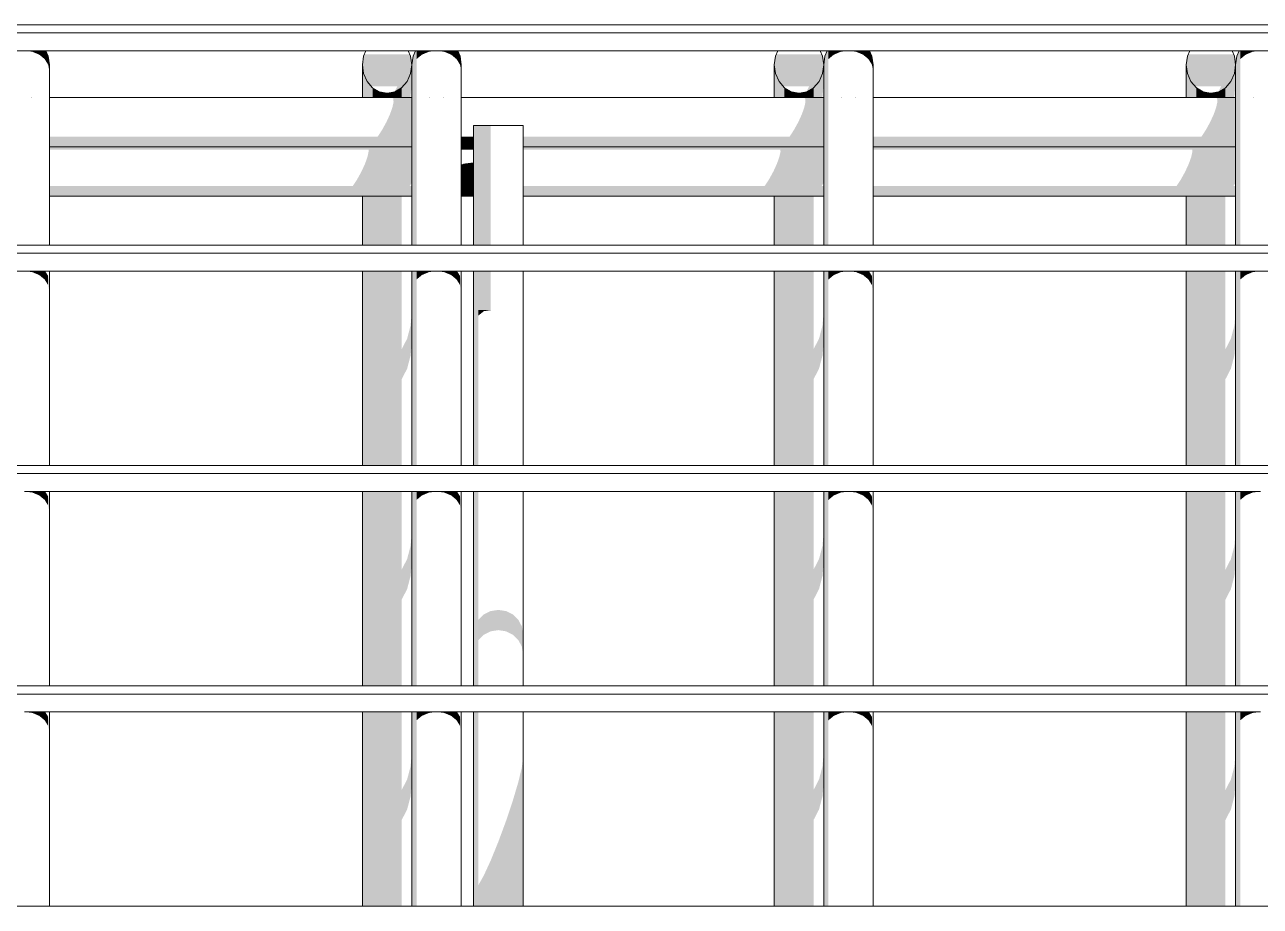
# Model space of a CAD drawing. Header units: millimetres. Extents: x -71878 to 121433, y -67383 to 83273.
# Drawn here: x 73840 to 76839, y -43804 to -41662 of the extents above; entities that cross this region are included whole.
import ezdxf

# ---------------------------------------------------------------- set-up
doc = ezdxf.new("R2010")
doc.units = ezdxf.units.MM
doc.header["$MEASUREMENT"] = 0
for name, color, linetype, lineweight in [('COLUMNAS_Pluma_Nº__1', 7, 'Continuous', 0), ('ENTIRADO_Pluma_Nº__21', 7, 'Continuous', 5), ('Vigas_Pluma_Nº__21', 7, 'Continuous', 5)]:
    doc.layers.add(name, color=color, linetype=linetype, lineweight=lineweight)
doc.layers.add('COLUMNAS_Pluma_Nº__3', color=7, linetype='Continuous', lineweight=0, true_color=0x646464)
doc.layers.add('Vigas_Pluma_Nº__3', color=7, linetype='Continuous', lineweight=0, true_color=0x646464)

msp = doc.modelspace()

# ---------------------------------------------------------------- hatches: boundary and pattern name
at = {"layer": 'COLUMNAS_Pluma_Nº__3', "linetype": 'Continuous', "lineweight": 0, "true_color": 0x191919}
for points in [[(74932.417, -41907.147), (74929.48, -41907.147), (74929.48, -42197.918), (74932.417, -42197.918)], [(74940.939, -41907.147), (74932.417, -41907.147), (74932.417, -42197.918), (74940.939, -42197.918)], [(74954.213, -41907.147), (74940.939, -41907.147), (74940.939, -42197.918), (74954.213, -42197.918)], [(74970.939, -41907.147), (74954.213, -41907.147), (74954.213, -42197.918), (74970.939, -42197.918)], [(74929.48, -42355.969), (74932.416, -42355.969), (74932.416, -42261.171), (74929.48, -42261.171)], [(74932.416, -42355.969), (74940.939, -42355.969), (74940.939, -42261.171), (74932.416, -42261.171)], [(74940.939, -42355.969), (74954.213, -42355.969), (74954.213, -42261.171), (74940.939, -42261.171)], [(74954.213, -42355.969), (74970.939, -42355.969), (74970.939, -42261.171), (74954.213, -42261.171)], [(74929.48, -42733.341), (74932.416, -42733.341), (74932.416, -42355.969), (74929.48, -42355.969)], [(74932.416, -42355.969), (74932.416, -42733.341), (74940.939, -42733.341), (74940.939, -42355.969)], [(74940.939, -42369.179), (74954.213, -42358.499), (74954.213, -42355.969), (74940.939, -42355.969)], [(74954.213, -42358.5), (74970.939, -42355.969), (74954.213, -42355.969)], [(74929.48, -43268.764), (74932.417, -43268.764), (74932.417, -42796.594), (74929.48, -42796.594)], [(74940.939, -42796.594), (74932.416, -42796.594), (74932.416, -43268.764), (74940.939, -43268.764)], [(74940.939, -43157.263), (74954.213, -43144.385), (74954.213, -43095.221), (74940.939, -43108.099)], [(74954.213, -43144.385), (74970.939, -43136.118), (74970.939, -43086.954), (74954.213, -43095.221)], [(74970.939, -43136.118), (74989.48, -43133.269), (74989.48, -43084.105), (74970.939, -43086.954)], [(74989.48, -43133.269), (75008.021, -43136.118), (75008.021, -43086.954), (74989.48, -43084.105)], [(75008.021, -43136.118), (75024.747, -43144.385), (75024.747, -43095.221), (75008.021, -43086.954)], [(75024.747, -43144.385), (75038.021, -43157.263), (75038.021, -43108.099), (75024.747, -43095.221)], [(75038.021, -43157.263), (75046.543, -43173.489), (75046.543, -43124.325), (75038.021, -43108.099)], [(75046.543, -43173.489), (75049.48, -43191.476), (75049.48, -43142.312), (75046.543, -43124.325)], [(74929.48, -43332.017), (74929.48, -43804.187), (74932.417, -43804.187), (74932.416, -43332.017)], [(74932.416, -43332.017), (74932.416, -43804.187), (74940.939, -43804.187), (74940.939, -43332.017)], [(75046.543, -43466.826), (75046.543, -43804.187), (75049.024, -43804.187), (75049.48, -43800.7), (75049.48, -43444.391)], [(75038.021, -43502.23), (75038.021, -43804.187), (75046.543, -43804.187), (75046.543, -43466.826)], [(75024.747, -43547.137), (75024.747, -43804.187), (75038.021, -43804.187), (75038.021, -43502.231)], [(75008.021, -43804.187), (75024.747, -43804.187), (75024.747, -43547.137), (75008.021, -43597.152)], [(74989.48, -43647.377), (74989.48, -43804.187), (75008.021, -43804.187), (75008.021, -43597.152)], [(74970.939, -43804.187), (74989.48, -43804.187), (74989.48, -43647.377), (74970.939, -43692.898)], [(74954.213, -43729.258), (74954.213, -43804.187), (74970.939, -43804.187), (74970.939, -43692.898)], [(74940.939, -43804.187), (74954.213, -43804.187), (74954.213, -43729.258), (74940.939, -43752.897)]]:
    msp.add_hatch(color=250, dxfattribs=at).paths.add_polyline_path(points)
at = {"layer": 'Vigas_Pluma_Nº__3', "linetype": 'Continuous', "lineweight": 0, "true_color": 0x191919}
for points in [[(73858.004, -41725.749), (73839.463, -41725.749), (73858.004, -41728.158)], [(73858.004, -41728.158), (73874.73, -41735.149), (73874.73, -41725.749), (73858.004, -41725.749)], [(73874.73, -41735.149), (73888.004, -41746.038), (73888.004, -41725.749), (73874.73, -41725.749)], [(73888.004, -41725.749), (73888.004, -41746.038), (73896.526, -41759.759), (73896.526, -41738.743), (73894.649, -41734.5), (73889.213, -41725.749)], [(74782.399, -41738.743), (74782.399, -42197.918), (74790.922, -42197.918), (74790.922, -41725.749), (74788.149, -41725.749)], [(74790.922, -41725.749), (74790.921, -41746.038), (74804.195, -41735.149), (74804.195, -41725.749)], [(74804.195, -41735.149), (74820.921, -41728.158), (74820.922, -41725.749), (74804.195, -41725.749)], [(74820.922, -41725.749), (74820.922, -41728.158), (74839.463, -41725.749)], [(74839.463, -41725.749), (74858.004, -41728.158), (74858.004, -41725.749)], [(74858.004, -41728.158), (74874.73, -41735.149), (74874.73, -41725.749), (74858.004, -41725.749)], [(74874.73, -41735.149), (74888.004, -41746.038), (74888.004, -41725.749), (74874.73, -41725.749)], [(74888.004, -41725.749), (74888.004, -41746.038), (74896.526, -41759.759), (74896.526, -41738.743), (74894.649, -41734.5), (74889.213, -41725.749)], [(75782.399, -41738.743), (75782.399, -42197.918), (75790.922, -42197.918), (75790.922, -41725.749), (75788.149, -41725.749)], [(75790.922, -41746.038), (75804.195, -41735.149), (75804.195, -41725.749), (75790.922, -41725.749)], [(75804.195, -41735.149), (75820.921, -41728.158), (75820.922, -41725.749), (75804.195, -41725.749)], [(75820.921, -41728.158), (75839.463, -41725.749), (75820.922, -41725.749)], [(75839.463, -41725.749), (75858.004, -41728.158), (75858.004, -41725.749)], [(75858.004, -41728.158), (75874.73, -41735.149), (75874.73, -41725.749), (75858.004, -41725.749)], [(75874.73, -41735.149), (75888.004, -41746.038), (75888.004, -41725.749), (75874.73, -41725.749)], [(75888.004, -41725.749), (75888.004, -41746.038), (75896.526, -41759.759), (75896.526, -41738.743), (75894.649, -41734.5), (75889.213, -41725.749)], [(76782.399, -41738.743), (76782.399, -42197.918), (76790.922, -42197.918), (76790.922, -41725.749), (76788.149, -41725.749)], [(76790.921, -41746.038), (76804.195, -41735.149), (76804.195, -41725.749), (76790.922, -41725.749)], [(76804.195, -41735.149), (76820.921, -41728.158), (76820.922, -41725.749), (76804.195, -41725.749)], [(76820.922, -41728.158), (76839.463, -41725.749), (76820.922, -41725.749)], [(73896.526, -41759.759), (73899.463, -41774.969), (73899.463, -41760.092), (73896.526, -41738.743)], [(74659.463, -41760.092), (74662.399, -41781.441), (74670.922, -41800.701), (74680.583, -41811.826), (74744.403, -41811.826), (74737.299, -41825.926), (74738.004, -41825.798), (74754.73, -41815.985), (74768.004, -41800.701), (74776.526, -41781.441), (74779.463, -41760.092), (74776.526, -41738.743), (74774.649, -41734.5), (74664.277, -41734.5), (74662.399, -41738.743)], [(74782.399, -41738.743), (74779.463, -41760.092), (74779.463, -42197.918), (74782.399, -42197.918)], [(74896.526, -41759.759), (74899.463, -41774.969), (74899.463, -41760.092), (74896.526, -41738.743)], [(75659.463, -41760.092), (75662.399, -41781.441), (75670.922, -41800.701), (75680.583, -41811.826), (75744.403, -41811.826), (75737.299, -41825.926), (75738.004, -41825.798), (75754.73, -41815.985), (75768.004, -41800.701), (75776.526, -41781.441), (75779.463, -41760.092), (75776.526, -41738.743), (75774.649, -41734.5), (75664.277, -41734.5), (75662.399, -41738.743)], [(75782.399, -41738.743), (75779.463, -41760.092), (75779.463, -42197.918), (75782.399, -42197.918)], [(75896.526, -41759.759), (75899.463, -41774.969), (75899.463, -41760.092), (75896.526, -41738.743)], [(76659.463, -41760.092), (76662.399, -41781.441), (76670.922, -41800.701), (76680.583, -41811.826), (76744.403, -41811.826), (76737.299, -41825.926), (76738.004, -41825.798), (76754.73, -41815.985), (76768.004, -41800.701), (76776.526, -41781.441), (76779.463, -41760.092), (76776.526, -41738.743), (76774.649, -41734.5), (76664.277, -41734.5), (76662.399, -41738.743)], [(76779.463, -41760.092), (76779.463, -42197.918), (76782.399, -42197.918), (76782.399, -41738.743)], [(74659.463, -41760.092), (74659.463, -41839.078), (74662.399, -41839.078), (74662.399, -41781.441)], [(74662.399, -41781.441), (74662.399, -41839.078), (74670.922, -41839.078), (74670.922, -41800.701)], [(74776.526, -41781.441), (74768.004, -41800.701), (74768.004, -41839.078), (74775.405, -41839.078), (74776.526, -41835.271)], [(74779.463, -41760.092), (74776.526, -41781.441), (74776.526, -41835.271), (74779.379, -41805.578), (74779.463, -41804.628)], [(75662.399, -41781.441), (75659.463, -41760.092), (75659.463, -41839.078), (75662.399, -41839.078)], [(75670.922, -41800.7), (75662.399, -41781.441), (75662.399, -41839.078), (75670.922, -41839.078)], [(75776.526, -41781.441), (75768.004, -41800.7), (75768.004, -41839.078), (75775.405, -41839.078), (75776.526, -41835.271)], [(75779.463, -41760.092), (75776.526, -41781.441), (75776.526, -41835.271), (75779.379, -41805.578), (75779.463, -41804.628)], [(76662.399, -41781.441), (76659.463, -41760.092), (76659.463, -41839.078), (76662.399, -41839.078)], [(76670.922, -41800.701), (76662.399, -41781.441), (76662.399, -41839.078), (76670.922, -41839.078)], [(76776.526, -41781.441), (76768.004, -41800.701), (76768.004, -41839.078), (76775.405, -41839.078), (76776.526, -41835.271)], [(76779.463, -41760.092), (76776.526, -41781.441), (76776.526, -41835.271), (76779.379, -41805.578), (76779.463, -41804.628)], [(74684.195, -41815.985), (74670.922, -41800.701), (74670.922, -41839.078), (74684.195, -41839.078)], [(74700.922, -41825.798), (74684.195, -41815.985), (74684.195, -41839.078), (74700.922, -41839.078)], [(74754.73, -41815.985), (74738.004, -41825.798), (74738.004, -41839.078), (74754.73, -41839.078)], [(74754.73, -41815.985), (74754.73, -41839.078), (74768.004, -41839.078), (74768.004, -41800.701)], [(75684.195, -41815.985), (75670.922, -41800.701), (75670.922, -41839.078), (75684.195, -41839.078)], [(75684.195, -41815.985), (75684.195, -41839.078), (75700.922, -41839.078), (75700.922, -41825.798)], [(75754.73, -41815.985), (75738.004, -41825.798), (75738.004, -41839.078), (75754.73, -41839.078)], [(75754.73, -41839.078), (75768.004, -41839.078), (75768.004, -41800.701), (75754.73, -41815.985)], [(76684.195, -41815.985), (76670.922, -41800.701), (76670.922, -41839.078), (76684.195, -41839.078)], [(76700.922, -41825.798), (76684.195, -41815.985), (76684.195, -41839.078), (76700.922, -41839.078)], [(76738.004, -41825.798), (76738.004, -41839.078), (76754.73, -41839.078), (76754.73, -41815.985)], [(76768.004, -41800.701), (76754.73, -41815.985), (76754.73, -41839.078), (76768.004, -41839.078)], [(74719.463, -41829.179), (74700.922, -41825.798), (74700.922, -41839.078), (74719.463, -41839.078)], [(74719.463, -41839.078), (74738.004, -41839.078), (74738.004, -41825.798), (74719.463, -41829.179)], [(74779.463, -41839.078), (74730.674, -41839.078), (74734.526, -41842.015), (74779.463, -41842.015)], [(74735.043, -41850.537), (74779.463, -41850.537), (74779.463, -41842.015), (74734.526, -41842.015)], [(74779.463, -41839.078), (74779.463, -41821.767), (74778.043, -41839.078)], [(75719.463, -41829.179), (75700.922, -41825.798), (75700.922, -41839.078), (75719.463, -41839.078)], [(75738.004, -41825.798), (75719.463, -41829.179), (75719.463, -41839.078), (75738.004, -41839.078)], [(75779.463, -41839.078), (75730.674, -41839.078), (75734.526, -41842.015), (75779.463, -41842.015)], [(75734.526, -41842.015), (75735.043, -41850.537), (75779.463, -41850.537), (75779.463, -41842.015)], [(75779.463, -41839.078), (75779.463, -41821.767), (75778.043, -41839.078)], [(76719.463, -41829.179), (76700.922, -41825.798), (76700.922, -41839.078), (76719.463, -41839.078)], [(76738.004, -41825.798), (76719.463, -41829.179), (76719.463, -41839.078), (76738.004, -41839.078)], [(76730.674, -41839.078), (76734.526, -41842.015), (76779.463, -41842.015), (76779.463, -41839.078)], [(76734.526, -41842.015), (76735.042, -41850.537), (76779.463, -41850.537), (76779.463, -41842.015)], [(76779.463, -41839.078), (76779.463, -41821.767), (76778.043, -41839.078)], [(74732.173, -41863.811), (74726.197, -41880.537), (74779.463, -41880.537), (74779.463, -41863.811)], [(74732.173, -41863.811), (74779.463, -41863.811), (74779.463, -41850.537), (74735.043, -41850.537)], [(75726.198, -41880.537), (75779.463, -41880.537), (75779.463, -41863.811), (75732.173, -41863.811)], [(75735.043, -41850.537), (75732.173, -41863.811), (75779.463, -41863.811), (75779.463, -41850.537)], [(76726.197, -41880.537), (76779.463, -41880.537), (76779.463, -41863.811), (76732.173, -41863.811)], [(76732.173, -41863.811), (76779.463, -41863.811), (76779.463, -41850.537), (76735.043, -41850.537)], [(74717.702, -41899.078), (74707.517, -41917.619), (74779.463, -41917.619), (74779.463, -41899.078)], [(74726.197, -41880.537), (74717.702, -41899.078), (74779.463, -41899.078), (74779.463, -41880.537)], [(75717.701, -41899.078), (75707.517, -41917.619), (75779.463, -41917.619), (75779.463, -41899.078)], [(75717.702, -41899.078), (75779.463, -41899.078), (75779.463, -41880.537), (75726.197, -41880.537)], [(76707.517, -41917.619), (76779.463, -41917.619), (76779.463, -41899.078), (76717.702, -41899.078)], [(76726.197, -41880.537), (76717.702, -41899.078), (76779.463, -41899.078), (76779.463, -41880.537)], [(74779.463, -41934.345), (73899.463, -41934.345), (73899.463, -41947.619), (74779.463, -41947.619)], [(74696.64, -41934.345), (74779.463, -41934.345), (74779.463, -41917.619), (74707.517, -41917.619)], [(74899.463, -41934.345), (74899.463, -41947.619), (74929.48, -41947.619), (74929.48, -41934.345)], [(75049.48, -41947.619), (75779.463, -41947.619), (75779.463, -41934.345), (75049.48, -41934.345)], [(75707.517, -41917.619), (75696.64, -41934.345), (75779.463, -41934.345), (75779.463, -41917.619)], [(76779.463, -41934.345), (75899.463, -41934.345), (75899.463, -41947.619), (76779.463, -41947.619)], [(76696.64, -41934.345), (76779.463, -41934.345), (76779.463, -41917.619), (76707.517, -41917.619)], [(74779.463, -41947.619), (73899.463, -41947.619), (73899.463, -41956.141), (74779.463, -41956.141)], [(74779.463, -41956.141), (73899.463, -41956.141), (73899.463, -41959.078), (74779.463, -41959.078)], [(74779.463, -41959.078), (73899.463, -41959.078), (73899.463, -41962.015), (74779.463, -41962.015)], [(73899.463, -41962.015), (73899.463, -41965.923), (74674.311, -41965.923), (74674.591, -41970.537), (74779.463, -41970.537), (74779.463, -41962.015)], [(74899.463, -41956.141), (74929.48, -41956.141), (74929.48, -41947.619), (74899.463, -41947.619)], [(74929.48, -41956.141), (74899.463, -41956.141), (74899.463, -41959.078), (74929.48, -41959.078)], [(74899.463, -41962.015), (74929.48, -41962.015), (74929.48, -41959.078), (74899.463, -41959.078)], [(74899.463, -41965.923), (74929.48, -41965.923), (74929.48, -41962.015), (74899.463, -41962.015)], [(75779.463, -41947.619), (75049.48, -41947.619), (75049.48, -41956.142), (75779.463, -41956.142)], [(75779.463, -41956.141), (75049.48, -41956.141), (75049.48, -41959.078), (75779.463, -41959.078)], [(75779.462, -41959.078), (75049.48, -41959.078), (75049.48, -41962.015), (75779.462, -41962.015)], [(75049.48, -41965.923), (75674.311, -41965.923), (75674.59, -41970.537), (75779.462, -41970.537), (75779.462, -41962.015), (75049.48, -41962.015)], [(76779.463, -41947.619), (75899.463, -41947.619), (75899.463, -41956.142), (76779.463, -41956.142)], [(75899.463, -41956.141), (75899.463, -41959.078), (76779.463, -41959.078), (76779.463, -41956.141)], [(76779.463, -41959.078), (75899.463, -41959.078), (75899.463, -41962.015), (76779.463, -41962.015)], [(75899.463, -41965.923), (76674.311, -41965.923), (76674.591, -41970.537), (76779.463, -41970.537), (76779.463, -41962.015), (75899.463, -41962.015)], [(74665.745, -42000.537), (74779.463, -42000.537), (74779.463, -41983.811), (74671.721, -41983.811)], [(74671.721, -41983.811), (74779.463, -41983.811), (74779.463, -41970.537), (74674.591, -41970.537)], [(75671.721, -41983.811), (75665.745, -42000.537), (75779.462, -42000.537), (75779.462, -41983.811)], [(75671.721, -41983.811), (75779.462, -41983.811), (75779.462, -41970.537), (75674.591, -41970.537)], [(76665.745, -42000.537), (76779.463, -42000.537), (76779.463, -41983.811), (76671.721, -41983.811)], [(76674.59, -41970.537), (76671.721, -41983.811), (76779.463, -41983.811), (76779.463, -41970.537)], [(74657.25, -42019.078), (74647.065, -42037.619), (74779.463, -42037.619), (74779.463, -42019.078)], [(74665.745, -42000.537), (74657.249, -42019.078), (74779.463, -42019.078), (74779.463, -42000.537)], [(74899.462, -42019.078), (74929.48, -42019.078), (74929.48, -42000.537), (74904.339, -42000.537), (74899.462, -42002.674)], [(74929.48, -42019.078), (74899.463, -42019.078), (74899.463, -42037.619), (74929.48, -42037.619)], [(74904.339, -42000.537), (74929.48, -42000.537), (74929.48, -41998.304), (74925.465, -41997.678), (74905.082, -42000.283)], [(75657.249, -42019.078), (75647.065, -42037.619), (75779.462, -42037.619), (75779.462, -42019.078)], [(75665.746, -42000.537), (75657.25, -42019.078), (75779.462, -42019.078), (75779.462, -42000.537)], [(76647.065, -42037.619), (76779.463, -42037.619), (76779.463, -42019.078), (76657.249, -42019.078)], [(76665.745, -42000.537), (76657.249, -42019.078), (76779.463, -42019.078), (76779.463, -42000.537)], [(73899.463, -42054.345), (73899.463, -42067.619), (74779.463, -42067.619), (74779.463, -42054.345)], [(74636.188, -42054.345), (74774.184, -42054.346), (74779.463, -42046.228), (74779.463, -42037.619), (74647.065, -42037.619)], [(74899.463, -42054.345), (74929.48, -42054.345), (74929.48, -42037.619), (74899.463, -42037.619)], [(74899.463, -42054.345), (74899.463, -42067.619), (74929.48, -42067.619), (74929.48, -42054.345)], [(75049.48, -42054.345), (75049.48, -42067.619), (75779.463, -42067.619), (75779.463, -42054.345)], [(75647.065, -42037.619), (75636.188, -42054.345), (75774.184, -42054.346), (75779.462, -42046.229), (75779.462, -42037.619)], [(76779.463, -42054.345), (75899.463, -42054.345), (75899.463, -42067.619), (76779.463, -42067.619)], [(76636.188, -42054.345), (76774.184, -42054.346), (76779.463, -42046.228), (76779.463, -42037.619), (76647.064, -42037.619)], [(73899.463, -42067.619), (73899.463, -42076.142), (74779.463, -42076.142), (74779.463, -42067.619)], [(73899.463, -42076.141), (73899.463, -42079.078), (74779.463, -42079.078), (74779.463, -42076.141)], [(74659.463, -42197.918), (74662.399, -42197.918), (74662.399, -42079.078), (74659.463, -42079.078)], [(74670.922, -42079.078), (74662.399, -42079.078), (74662.399, -42197.918), (74670.922, -42197.918)], [(74670.922, -42197.918), (74684.195, -42197.918), (74684.195, -42079.078), (74670.922, -42079.078)], [(74684.196, -42197.918), (74700.922, -42197.918), (74700.922, -42079.078), (74684.196, -42079.078)], [(74700.922, -42197.918), (74719.463, -42197.918), (74719.463, -42079.078), (74700.922, -42079.078)], [(74719.463, -42197.918), (74738.004, -42197.918), (74738.004, -42079.078), (74719.463, -42079.078)], [(74738.004, -42079.078), (74738.004, -42197.918), (74754.73, -42197.918), (74754.73, -42079.078)], [(74899.463, -42076.142), (74929.48, -42076.142), (74929.48, -42067.619), (74899.463, -42067.619)], [(74929.48, -42076.141), (74899.463, -42076.141), (74899.463, -42079.078), (74929.48, -42079.078)], [(75779.463, -42067.619), (75049.48, -42067.619), (75049.48, -42076.142), (75779.463, -42076.142)], [(75779.463, -42076.141), (75049.48, -42076.141), (75049.48, -42079.078), (75779.463, -42079.078)], [(75659.463, -42079.078), (75659.463, -42197.918), (75662.399, -42197.918), (75662.399, -42079.078)], [(75662.399, -42197.918), (75670.922, -42197.918), (75670.922, -42079.078), (75662.399, -42079.078)], [(75670.922, -42197.918), (75684.195, -42197.918), (75684.195, -42079.078), (75670.922, -42079.078)], [(75684.195, -42197.918), (75700.922, -42197.918), (75700.922, -42079.078), (75684.195, -42079.078)], [(75700.922, -42079.078), (75700.922, -42197.918), (75719.463, -42197.918), (75719.463, -42079.078)], [(75719.463, -42197.918), (75738.004, -42197.918), (75738.004, -42079.078), (75719.463, -42079.078)], [(75738.004, -42197.918), (75754.73, -42197.918), (75754.73, -42079.078), (75738.004, -42079.078)], [(75899.463, -42067.619), (75899.463, -42076.142), (76779.463, -42076.142), (76779.463, -42067.619)], [(75899.463, -42076.141), (75899.463, -42079.078), (76779.463, -42079.078), (76779.463, -42076.141)], [(76659.463, -42079.078), (76659.463, -42197.918), (76662.399, -42197.918), (76662.399, -42079.078)], [(76662.399, -42197.918), (76670.921, -42197.918), (76670.921, -42079.078), (76662.399, -42079.078)], [(76670.921, -42197.918), (76684.195, -42197.918), (76684.195, -42079.078), (76670.921, -42079.078)], [(76684.195, -42079.078), (76684.195, -42197.918), (76700.921, -42197.918), (76700.921, -42079.078)], [(76719.463, -42079.078), (76700.921, -42079.078), (76700.921, -42197.918), (76719.463, -42197.918)], [(76719.463, -42197.918), (76738.004, -42197.918), (76738.004, -42079.078), (76719.463, -42079.078)], [(76738.004, -42197.918), (76754.73, -42197.918), (76754.73, -42079.078), (76738.004, -42079.078)], [(73858.004, -42261.171), (73839.585, -42261.172), (73858.004, -42263.565)], [(73858.004, -42263.565), (73874.73, -42270.556), (73874.73, -42261.171), (73858.004, -42261.171)], [(73874.73, -42270.556), (73888.004, -42281.445), (73888.004, -42261.171), (73874.73, -42261.171)], [(73888.004, -42261.171), (73888.004, -42281.445), (73896.526, -42295.166), (73896.526, -42272.93), (73889.222, -42261.171)], [(74662.399, -42261.171), (74659.463, -42261.171), (74659.463, -42733.341), (74662.399, -42733.341)], [(74662.399, -42261.171), (74662.399, -42733.341), (74670.922, -42733.341), (74670.922, -42261.171)], [(74670.922, -42733.341), (74684.195, -42733.341), (74684.195, -42261.171), (74670.922, -42261.171)], [(74684.195, -42733.341), (74700.922, -42733.341), (74700.922, -42261.171), (74684.195, -42261.171)], [(74700.922, -42261.171), (74700.922, -42733.341), (74719.463, -42733.341), (74719.463, -42261.171)], [(74738.004, -42261.171), (74719.463, -42261.171), (74719.463, -42733.341), (74738.004, -42733.341)], [(74754.73, -42261.171), (74738.004, -42261.171), (74738.004, -42733.341), (74754.73, -42733.341)], [(74779.463, -42261.171), (74779.463, -42733.341), (74782.399, -42733.341), (74782.399, -42261.171)], [(74782.399, -42261.171), (74782.399, -42733.341), (74790.922, -42733.341), (74790.922, -42261.171)], [(74790.921, -42281.445), (74804.195, -42270.556), (74804.195, -42261.171), (74790.922, -42261.171)], [(74804.195, -42270.556), (74820.922, -42263.565), (74820.922, -42261.171), (74804.195, -42261.171)], [(74820.922, -42263.565), (74839.343, -42261.171), (74820.922, -42261.171)], [(74858.004, -42261.171), (74839.582, -42261.171), (74858.004, -42263.565)], [(74858.004, -42263.565), (74874.73, -42270.556), (74874.73, -42261.171), (74858.004, -42261.171)], [(74874.73, -42270.556), (74888.004, -42281.445), (74888.004, -42261.171), (74874.73, -42261.171)], [(74888.004, -42261.171), (74888.004, -42281.445), (74896.526, -42295.166), (74896.526, -42272.93), (74889.222, -42261.171)], [(75662.399, -42261.171), (75659.463, -42261.171), (75659.463, -42733.341), (75662.399, -42733.341)], [(75670.922, -42261.171), (75662.399, -42261.171), (75662.399, -42733.341), (75670.922, -42733.341)], [(75684.195, -42261.171), (75670.922, -42261.171), (75670.922, -42733.341), (75684.195, -42733.341)], [(75700.922, -42261.171), (75684.195, -42261.171), (75684.195, -42733.341), (75700.922, -42733.341)], [(75719.463, -42261.171), (75700.922, -42261.171), (75700.922, -42733.341), (75719.463, -42733.341)], [(75738.004, -42261.171), (75719.463, -42261.171), (75719.463, -42733.341), (75738.004, -42733.341)], [(75754.73, -42261.171), (75738.004, -42261.171), (75738.004, -42733.341), (75754.73, -42733.341)], [(75779.463, -42261.171), (75779.463, -42733.341), (75782.399, -42733.341), (75782.399, -42261.171)], [(75782.399, -42261.171), (75782.399, -42733.341), (75790.922, -42733.341), (75790.922, -42261.171)], [(75790.921, -42281.445), (75804.195, -42270.556), (75804.195, -42261.171), (75790.922, -42261.171)], [(75804.195, -42270.556), (75820.922, -42263.565), (75820.922, -42261.171), (75804.195, -42261.171)], [(75820.922, -42263.565), (75839.343, -42261.171), (75820.921, -42261.171)], [(75858.004, -42261.171), (75839.582, -42261.171), (75858.004, -42263.565)], [(75858.004, -42263.565), (75874.73, -42270.556), (75874.73, -42261.171), (75858.004, -42261.171)], [(75874.73, -42270.556), (75888.004, -42281.445), (75888.004, -42261.171), (75874.73, -42261.171)], [(75888.004, -42261.171), (75888.004, -42281.445), (75896.526, -42295.166), (75896.526, -42272.93), (75889.222, -42261.171)], [(76659.463, -42261.171), (76659.463, -42733.341), (76662.399, -42733.341), (76662.399, -42261.171)], [(76670.922, -42261.171), (76662.399, -42261.171), (76662.399, -42733.341), (76670.922, -42733.341)], [(76684.195, -42261.171), (76670.922, -42261.171), (76670.922, -42733.341), (76684.195, -42733.341)], [(76684.195, -42261.171), (76684.195, -42733.341), (76700.922, -42733.341), (76700.922, -42261.171)], [(76719.463, -42261.171), (76700.922, -42261.171), (76700.922, -42733.341), (76719.463, -42733.341)], [(76719.463, -42261.171), (76719.463, -42733.341), (76738.004, -42733.341), (76738.004, -42261.171)], [(76738.004, -42733.341), (76754.73, -42733.341), (76754.73, -42261.172), (76738.004, -42261.172)], [(76779.463, -42261.171), (76779.463, -42733.341), (76782.399, -42733.341), (76782.399, -42261.171)], [(76782.399, -42261.171), (76782.399, -42733.341), (76790.922, -42733.341), (76790.922, -42261.171)], [(76790.921, -42281.445), (76804.195, -42270.556), (76804.196, -42261.171), (76790.922, -42261.171)], [(76804.195, -42261.171), (76804.195, -42270.556), (76820.921, -42263.565), (76820.922, -42261.171)], [(76820.922, -42263.565), (76839.343, -42261.171), (76820.922, -42261.171)], [(73896.526, -42295.166), (73899.463, -42310.376), (73899.463, -42288.14), (73896.526, -42272.93)], [(74896.526, -42295.166), (74899.463, -42310.376), (74899.463, -42288.14), (74896.526, -42272.93)], [(75896.526, -42295.166), (75899.463, -42310.376), (75899.463, -42288.14), (75896.526, -42272.93)], [(74779.463, -42357.174), (74776.526, -42392.972), (74776.526, -42465.918), (74779.463, -42430.119)], [(75779.463, -42357.173), (75776.526, -42392.972), (75776.526, -42465.918), (75779.463, -42430.12)], [(76779.463, -42357.173), (76776.526, -42392.973), (76776.526, -42465.918), (76779.463, -42430.12)], [(74776.526, -42392.972), (74768.004, -42425.267), (74768.004, -42498.213), (74776.526, -42465.918)], [(75776.526, -42392.973), (75768.004, -42425.267), (75768.004, -42498.213), (75776.526, -42465.918)], [(76776.526, -42392.972), (76768.004, -42425.267), (76768.004, -42498.213), (76776.526, -42465.918)], [(74768.004, -42425.267), (74754.73, -42450.896), (74754.73, -42523.842), (74768.004, -42498.213)], [(75768.004, -42425.267), (75754.73, -42450.896), (75754.73, -42523.842), (75768.004, -42498.213)], [(76768.003, -42498.213), (76768.003, -42425.267), (76754.73, -42450.896), (76754.73, -42523.842)], [(73858.004, -42796.594), (73839.702, -42796.594), (73858.004, -42798.972)], [(73858.004, -42798.972), (73874.73, -42805.963), (73874.73, -42796.594), (73858.004, -42796.594)], [(73874.73, -42805.963), (73888.004, -42816.852), (73888.004, -42796.594), (73874.73, -42796.594)], [(73888.004, -42796.594), (73888.004, -42816.852), (73896.526, -42830.573), (73896.526, -42808.337), (73889.232, -42796.594)], [(74659.463, -42796.594), (74659.463, -43268.764), (74662.399, -43268.764), (74662.399, -42796.594)], [(74662.399, -42796.594), (74662.399, -43268.764), (74670.922, -43268.764), (74670.922, -42796.594)], [(74670.922, -42796.594), (74670.922, -43268.764), (74684.195, -43268.764), (74684.195, -42796.594)], [(74700.922, -42796.594), (74684.195, -42796.594), (74684.195, -43268.764), (74700.922, -43268.764)], [(74700.922, -42796.594), (74700.922, -43268.764), (74719.463, -43268.764), (74719.463, -42796.594)], [(74738.004, -42796.594), (74719.463, -42796.594), (74719.463, -43268.764), (74738.004, -43268.764)], [(74754.73, -42796.594), (74738.004, -42796.594), (74738.004, -43268.764), (74754.73, -43268.764)], [(74782.399, -42796.594), (74779.463, -42796.594), (74779.463, -43268.764), (74782.399, -43268.764)], [(74782.399, -43268.764), (74790.922, -43268.764), (74790.922, -42796.594), (74782.399, -42796.594)], [(74790.922, -42796.594), (74790.922, -42816.852), (74804.195, -42805.963), (74804.195, -42796.594)], [(74804.196, -42805.963), (74820.922, -42798.972), (74820.921, -42796.594), (74804.195, -42796.594)], [(74820.922, -42796.594), (74820.922, -42798.972), (74839.223, -42796.594)], [(74858.004, -42796.594), (74839.703, -42796.594), (74858.004, -42798.972)], [(74858.004, -42798.972), (74874.73, -42805.963), (74874.73, -42796.594), (74858.004, -42796.594)], [(74874.73, -42805.963), (74888.004, -42816.852), (74888.004, -42796.594), (74874.73, -42796.594)], [(74888.004, -42796.594), (74888.004, -42816.852), (74896.526, -42830.573), (74896.526, -42808.337), (74889.232, -42796.594)], [(75662.399, -42796.594), (75659.463, -42796.594), (75659.463, -43268.764), (75662.399, -43268.764)], [(75662.399, -42796.594), (75662.399, -43268.764), (75670.921, -43268.764), (75670.921, -42796.594)], [(75684.195, -42796.594), (75670.922, -42796.594), (75670.922, -43268.764), (75684.195, -43268.764)], [(75684.195, -42796.594), (75684.195, -43268.764), (75700.922, -43268.764), (75700.922, -42796.594)], [(75719.463, -42796.594), (75700.922, -42796.594), (75700.922, -43268.764), (75719.463, -43268.764)], [(75738.004, -42796.594), (75719.463, -42796.594), (75719.463, -43268.764), (75738.004, -43268.764)], [(75738.004, -42796.594), (75738.004, -43268.763), (75754.73, -43268.763), (75754.73, -42796.594)], [(75782.399, -42796.594), (75779.463, -42796.594), (75779.463, -43268.764), (75782.399, -43268.764)], [(75782.399, -43268.764), (75790.922, -43268.764), (75790.922, -42796.594), (75782.399, -42796.594)], [(75790.921, -42796.594), (75790.922, -42816.852), (75804.196, -42805.963), (75804.195, -42796.594)], [(75804.195, -42796.594), (75804.195, -42805.963), (75820.921, -42798.972), (75820.922, -42796.594)], [(75820.922, -42796.594), (75820.922, -42798.972), (75839.223, -42796.594)], [(75839.702, -42796.594), (75858.004, -42798.972), (75858.004, -42796.594)], [(75858.004, -42798.972), (75874.73, -42805.963), (75874.73, -42796.594), (75858.004, -42796.594)], [(75874.73, -42805.963), (75888.004, -42816.852), (75888.004, -42796.594), (75874.73, -42796.594)], [(75888.004, -42796.594), (75888.004, -42816.852), (75896.526, -42830.573), (75896.526, -42808.337), (75889.232, -42796.594)], [(76662.399, -42796.594), (76659.463, -42796.594), (76659.463, -43268.764), (76662.399, -43268.764)], [(76670.922, -42796.594), (76662.399, -42796.594), (76662.399, -43268.764), (76670.922, -43268.764)], [(76684.195, -42796.594), (76670.922, -42796.594), (76670.922, -43268.764), (76684.195, -43268.764)], [(76684.195, -42796.594), (76684.195, -43268.764), (76700.922, -43268.764), (76700.922, -42796.594)], [(76719.463, -42796.594), (76700.922, -42796.594), (76700.922, -43268.764), (76719.463, -43268.764)], [(76738.004, -42796.594), (76719.463, -42796.594), (76719.463, -43268.764), (76738.004, -43268.764)], [(76754.73, -42796.594), (76738.004, -42796.594), (76738.004, -43268.764), (76754.73, -43268.764)], [(76779.463, -42796.594), (76779.463, -43268.764), (76782.399, -43268.764), (76782.399, -42796.594)], [(76790.922, -42796.594), (76782.399, -42796.594), (76782.399, -43268.764), (76790.922, -43268.764)], [(76790.921, -42816.853), (76804.196, -42805.963), (76804.195, -42796.594), (76790.922, -42796.594)], [(76804.195, -42805.963), (76820.922, -42798.972), (76820.922, -42796.594), (76804.195, -42796.594)], [(76820.922, -42796.594), (76820.922, -42798.972), (76839.223, -42796.594)], [(73896.526, -42830.573), (73899.463, -42845.783), (73899.463, -42823.547), (73896.526, -42808.337)], [(74896.526, -42830.573), (74899.463, -42845.783), (74899.463, -42823.547), (74896.526, -42808.337)], [(75896.526, -42830.573), (75899.463, -42845.783), (75899.463, -42823.547), (75896.526, -42808.337)], [(74779.463, -42892.58), (74776.526, -42928.379), (74776.526, -43001.325), (74779.463, -42965.526)], [(75779.463, -42965.526), (75779.463, -42892.58), (75776.526, -42928.379), (75776.526, -43001.325)], [(76779.463, -42892.58), (76776.526, -42928.379), (76776.526, -43001.325), (76779.463, -42965.526)], [(74776.526, -42928.379), (74768.004, -42960.673), (74768.004, -43033.619), (74776.526, -43001.325)], [(75776.526, -42928.379), (75768.004, -42960.673), (75768.004, -43033.619), (75776.526, -43001.325)], [(76776.526, -43001.325), (76776.526, -42928.379), (76768.004, -42960.673), (76768.004, -43033.619)], [(74768.004, -43033.619), (74768.004, -42960.673), (74754.73, -42986.302), (74754.73, -43059.248)], [(75768.004, -42960.673), (75754.73, -42986.302), (75754.73, -43059.248), (75768.004, -43033.619)], [(76768.003, -42960.674), (76754.73, -42986.302), (76754.73, -43059.248), (76768.003, -43033.62)], [(73839.822, -43332.017), (73858.004, -43334.379), (73858.004, -43332.017)], [(73858.004, -43334.379), (73874.73, -43341.371), (73874.73, -43332.017), (73858.004, -43332.017)], [(73874.73, -43341.371), (73888.004, -43352.26), (73888.004, -43332.017), (73874.73, -43332.017)], [(73888.004, -43332.017), (73888.004, -43352.26), (73896.526, -43365.981), (73896.526, -43343.745), (73889.242, -43332.017)], [(73896.526, -43365.981), (73899.463, -43381.19), (73899.463, -43358.954), (73896.526, -43343.745)], [(74659.463, -43332.017), (74659.463, -43804.187), (74662.399, -43804.187), (74662.399, -43332.017)], [(74662.399, -43332.017), (74662.399, -43804.187), (74670.922, -43804.187), (74670.922, -43332.017)], [(74670.922, -43332.017), (74670.922, -43804.187), (74684.195, -43804.187), (74684.195, -43332.017)], [(74700.922, -43332.017), (74684.195, -43332.017), (74684.195, -43804.187), (74700.922, -43804.187)], [(74700.922, -43332.017), (74700.922, -43804.187), (74719.463, -43804.187), (74719.463, -43332.017)], [(74719.463, -43332.017), (74719.463, -43804.187), (74738.004, -43804.187), (74738.004, -43332.017)], [(74754.73, -43332.017), (74738.004, -43332.017), (74738.004, -43804.187), (74754.73, -43804.187)], [(74782.399, -43332.017), (74779.463, -43332.017), (74779.463, -43804.187), (74782.399, -43804.187)], [(74782.399, -43332.017), (74782.399, -43804.187), (74790.922, -43804.187), (74790.922, -43332.017)], [(74790.922, -43352.26), (74804.195, -43341.371), (74804.195, -43332.017), (74790.922, -43332.017)], [(74804.195, -43341.371), (74820.921, -43334.379), (74820.922, -43332.017), (74804.195, -43332.017)], [(74820.922, -43334.379), (74839.104, -43332.017), (74820.922, -43332.017)], [(74858.004, -43332.017), (74839.823, -43332.017), (74858.004, -43334.379)], [(74858.004, -43334.379), (74874.73, -43341.371), (74874.73, -43332.017), (74858.004, -43332.017)], [(74874.73, -43341.371), (74888.004, -43352.26), (74888.004, -43332.017), (74874.73, -43332.017)], [(74888.004, -43332.017), (74888.004, -43352.26), (74896.526, -43365.981), (74896.526, -43343.745), (74889.242, -43332.017)], [(74896.526, -43365.981), (74899.463, -43381.19), (74899.463, -43358.954), (74896.526, -43343.745)], [(75659.463, -43332.017), (75659.463, -43804.187), (75662.399, -43804.187), (75662.399, -43332.017)], [(75662.399, -43804.187), (75670.922, -43804.187), (75670.922, -43332.017), (75662.399, -43332.017)], [(75670.922, -43332.017), (75670.922, -43804.187), (75684.195, -43804.187), (75684.195, -43332.017)], [(75700.922, -43332.017), (75684.195, -43332.017), (75684.195, -43804.187), (75700.922, -43804.187)], [(75700.922, -43332.017), (75700.922, -43804.187), (75719.463, -43804.187), (75719.463, -43332.017)], [(75738.004, -43332.017), (75719.463, -43332.017), (75719.463, -43804.187), (75738.004, -43804.187)], [(75738.004, -43332.017), (75738.004, -43804.187), (75754.73, -43804.187), (75754.73, -43332.017)], [(75779.463, -43332.017), (75779.463, -43804.187), (75782.399, -43804.187), (75782.399, -43332.017)], [(75790.922, -43332.017), (75782.399, -43332.017), (75782.399, -43804.187), (75790.922, -43804.187)], [(75790.922, -43352.26), (75804.195, -43341.371), (75804.195, -43332.017), (75790.922, -43332.017)], [(75804.195, -43341.371), (75820.921, -43334.379), (75820.922, -43332.017), (75804.195, -43332.017)], [(75820.922, -43334.379), (75839.104, -43332.017), (75820.922, -43332.017)], [(75839.822, -43332.017), (75858.004, -43334.379), (75858.004, -43332.017)], [(75858.004, -43334.379), (75874.73, -43341.371), (75874.73, -43332.017), (75858.004, -43332.017)], [(75874.73, -43341.371), (75888.004, -43352.26), (75888.004, -43332.017), (75874.73, -43332.017)], [(75888.004, -43332.017), (75888.004, -43352.26), (75896.526, -43365.981), (75896.526, -43343.745), (75889.242, -43332.017)], [(75896.526, -43365.98), (75899.463, -43381.191), (75899.463, -43358.954), (75896.526, -43343.745)], [(76659.463, -43332.017), (76659.463, -43804.187), (76662.399, -43804.187), (76662.399, -43332.017)], [(76662.399, -43332.017), (76662.399, -43804.187), (76670.922, -43804.187), (76670.922, -43332.017)], [(76684.195, -43332.017), (76670.922, -43332.017), (76670.922, -43804.187), (76684.195, -43804.187)], [(76700.922, -43332.017), (76684.195, -43332.017), (76684.195, -43804.187), (76700.922, -43804.187)], [(76700.922, -43332.017), (76700.922, -43804.187), (76719.463, -43804.187), (76719.463, -43332.017)], [(76719.463, -43332.017), (76719.463, -43804.187), (76738.004, -43804.187), (76738.004, -43332.017)], [(76738.004, -43332.017), (76738.004, -43804.187), (76754.73, -43804.187), (76754.73, -43332.017)], [(76779.463, -43332.017), (76779.463, -43804.187), (76782.399, -43804.187), (76782.399, -43332.017)], [(76782.399, -43804.187), (76790.922, -43804.187), (76790.922, -43332.017), (76782.399, -43332.017)], [(76790.922, -43352.26), (76804.195, -43341.371), (76804.195, -43332.017), (76790.922, -43332.017)], [(76804.196, -43341.371), (76820.922, -43334.379), (76820.922, -43332.017), (76804.195, -43332.017)], [(76820.922, -43332.017), (76820.922, -43334.379), (76839.103, -43332.017)], [(74779.463, -43500.932), (74779.463, -43427.986), (74776.526, -43463.785), (74776.526, -43536.731)], [(75779.463, -43427.986), (75776.526, -43463.785), (75776.526, -43536.731), (75779.463, -43500.932)], [(76779.463, -43427.986), (76776.526, -43463.785), (76776.526, -43536.731), (76779.463, -43500.932)], [(74776.526, -43536.731), (74776.526, -43463.785), (74768.004, -43496.08), (74768.004, -43569.026)], [(75776.526, -43536.731), (75776.526, -43463.785), (75768.004, -43496.08), (75768.004, -43569.026)], [(76776.526, -43463.785), (76768.004, -43496.08), (76768.004, -43569.026), (76776.526, -43536.731)], [(74768.004, -43496.079), (74754.73, -43521.709), (74754.73, -43594.655), (74768.004, -43569.025)], [(75768.003, -43496.08), (75754.73, -43521.709), (75754.73, -43594.655), (75768.004, -43569.026)], [(76768.004, -43496.08), (76754.73, -43521.709), (76754.73, -43594.655), (76768.003, -43569.026)]]:
    msp.add_hatch(color=250, dxfattribs=at).paths.add_polyline_path(points)

# ---------------------------------------------------------------- linework, layer by layer
at = {"layer": 'COLUMNAS_Pluma_Nº__1', "linetype": 'Continuous'}
for p, q in [((74932.416, -41907.147), (74929.48, -41907.147)), ((74929.48, -41907.147), (74929.48, -42197.918)), ((74940.939, -41907.147), (74932.416, -41907.147)), ((74954.213, -41907.147), (74940.939, -41907.147)), ((74970.939, -41907.147), (74954.213, -41907.147)), ((74989.48, -41907.147), (74970.939, -41907.147)), ((75008.021, -41907.147), (74989.48, -41907.147)), ((75024.747, -41907.147), (75008.021, -41907.147)), ((75038.021, -41907.147), (75024.747, -41907.147)), ((75046.543, -41907.147), (75038.021, -41907.147)), ((75049.48, -41907.147), (75046.543, -41907.147)), ((75049.48, -41907.147), (75049.48, -42197.918)), ((74929.48, -42261.171), (74929.48, -42355.927)), ((75049.48, -42261.171), (75049.48, -42355.927)), ((74929.48, -42355.927), (74929.48, -42733.341)), ((75049.48, -42355.927), (75049.48, -42733.341)), ((74929.48, -42796.594), (74929.48, -43268.764)), ((75049.48, -42796.594), (75049.48, -43268.764)), ((74929.48, -43332.017), (74929.48, -43804.186)), ((75049.48, -43332.017), (75049.48, -43804.186))]:
    msp.add_line(p, q, dxfattribs=at)
at = {"layer": 'ENTIRADO_Pluma_Nº__21', "linetype": 'Continuous'}
for p, q in [((65797.825, -41662.495), (84141.199, -41662.495)), ((65797.825, -41682.326), (84141.199, -41682.326)), ((65797.825, -41725.749), (84141.199, -41725.749)), ((66040.552, -42197.918), (83938.408, -42197.918)), ((73899.463, -42197.902), (74659.463, -42197.902)), ((74899.463, -42197.902), (74929.48, -42197.902)), ((75049.48, -42197.902), (75659.463, -42197.902)), ((75899.463, -42197.902), (76659.463, -42197.902)), ((66040.552, -42217.749), (83938.408, -42217.749)), ((66040.552, -42261.171), (83938.408, -42261.171)), ((66252.428, -42733.341), (83726.532, -42733.341)), ((73899.463, -42733.308), (74659.463, -42733.308)), ((74899.463, -42733.308), (74929.48, -42733.308)), ((75049.48, -42733.308), (75659.463, -42733.308)), ((75899.463, -42733.308), (76659.463, -42733.308)), ((66252.428, -42753.171), (83726.532, -42753.171)), ((73839.594, -42796.594), (74839.331, -42796.594)), ((74839.702, -42796.594), (75839.331, -42796.594)), ((75839.594, -42796.594), (76839.223, -42796.594)), ((66464.305, -43268.764), (83514.655, -43268.764)), ((73899.463, -43268.714), (74659.463, -43268.714)), ((74899.463, -43268.714), (74929.48, -43268.714)), ((75049.48, -43268.714), (75659.463, -43268.714)), ((75899.463, -43268.714), (76659.463, -43268.714)), ((66464.305, -43288.594), (83514.655, -43288.594)), ((73839.714, -43332.017), (74839.211, -43332.017)), ((74839.822, -43332.017), (75839.211, -43332.017)), ((75839.714, -43332.017), (76839.211, -43332.017)), ((66676.181, -43804.186), (83302.779, -43804.186)), ((73899.463, -43804.121), (74659.463, -43804.121)), ((74839.432, -43804.121), (74839.493, -43804.121)), ((74899.463, -43804.121), (74929.48, -43804.121)), ((75049.48, -43804.121), (75659.463, -43804.121)), ((75839.432, -43804.121), (75839.493, -43804.121)), ((75899.463, -43804.121), (76659.463, -43804.121))]:
    msp.add_line(p, q, dxfattribs=at)
at = {"layer": 'Vigas_Pluma_Nº__21', "linetype": 'Continuous'}
for p, q in [((73890.776, -41725.749), (73896.526, -41738.743)), ((74668.149, -41725.749), (74662.399, -41738.743)), ((74776.526, -41738.743), (74770.776, -41725.749)), ((74782.399, -41738.743), (74788.149, -41725.749)), ((74890.776, -41725.749), (74896.526, -41738.743)), ((75668.149, -41725.749), (75662.399, -41738.743)), ((75776.526, -41738.743), (75770.776, -41725.749)), ((75782.399, -41738.743), (75788.149, -41725.749)), ((75890.776, -41725.749), (75896.526, -41738.743)), ((76662.399, -41738.743), (76668.149, -41725.749)), ((76770.776, -41725.749), (76776.526, -41738.743)), ((76782.399, -41738.743), (76788.149, -41725.749)), ((73896.526, -41738.743), (73899.463, -41760.092)), ((74662.399, -41738.743), (74659.463, -41760.092)), ((74779.463, -41760.092), (74776.526, -41738.743)), ((74779.463, -41760.092), (74782.399, -41738.743)), ((74896.526, -41738.743), (74899.463, -41760.092)), ((75662.399, -41738.743), (75659.463, -41760.092)), ((75779.463, -41760.092), (75776.526, -41738.743)), ((75779.463, -41760.092), (75782.399, -41738.743)), ((75896.526, -41738.743), (75899.463, -41760.092)), ((76659.463, -41760.092), (76662.399, -41738.743)), ((76776.526, -41738.743), (76779.463, -41760.092)), ((76779.463, -41760.092), (76782.399, -41738.743)), ((73899.463, -42197.918), (73899.463, -41760.092)), ((74659.463, -41839.078), (74659.463, -41760.092)), ((74659.463, -41760.092), (74662.399, -41781.441)), ((74662.399, -41781.441), (74670.922, -41800.701)), ((74768.004, -41800.701), (74776.526, -41781.441)), ((74776.526, -41781.441), (74779.463, -41760.092)), ((74779.463, -42197.918), (74779.463, -41760.092)), ((74899.463, -42197.918), (74899.463, -41760.092)), ((75659.463, -41760.092), (75662.399, -41781.441)), ((75659.463, -41839.078), (75659.463, -41760.092)), ((75662.399, -41781.441), (75670.922, -41800.701)), ((75768.004, -41800.701), (75776.526, -41781.441)), ((75776.526, -41781.441), (75779.463, -41760.092)), ((75779.463, -42197.918), (75779.463, -41760.092)), ((75899.463, -42197.918), (75899.463, -41760.092)), ((76662.399, -41781.441), (76659.463, -41760.092)), ((76659.463, -41760.092), (76659.463, -41839.078)), ((76670.922, -41800.701), (76662.399, -41781.441)), ((76776.526, -41781.441), (76768.004, -41800.701)), ((76779.463, -41760.092), (76776.526, -41781.441)), ((76779.463, -42197.918), (76779.463, -41760.092)), ((74670.922, -41800.701), (74684.195, -41815.985)), ((74684.195, -41815.985), (74700.922, -41825.798)), ((74738.004, -41825.798), (74754.73, -41815.985)), ((74754.73, -41815.985), (74768.004, -41800.701)), ((75670.922, -41800.701), (75684.195, -41815.985)), ((75684.195, -41815.985), (75700.922, -41825.798)), ((75738.004, -41825.798), (75754.73, -41815.985)), ((75754.73, -41815.985), (75768.004, -41800.701)), ((76684.195, -41815.985), (76670.922, -41800.701)), ((76700.922, -41825.798), (76684.195, -41815.985)), ((76754.73, -41815.985), (76738.004, -41825.798)), ((76768.004, -41800.701), (76754.73, -41815.985)), ((73855.525, -41839.078), (73855.601, -41839.078)), ((73856.345, -41839.078), (73856.397, -41839.078)), ((73899.463, -41839.078), (74779.463, -41839.078)), ((74700.922, -41825.798), (74719.463, -41829.179)), ((74719.463, -41829.179), (74738.004, -41825.798)), ((74822.528, -41839.078), (74822.58, -41839.078)), ((74823.324, -41839.078), (74823.4, -41839.078)), ((74855.525, -41839.078), (74855.601, -41839.078)), ((74856.345, -41839.078), (74856.397, -41839.078)), ((74899.463, -41839.078), (75779.463, -41839.078)), ((75700.922, -41825.798), (75719.463, -41829.179)), ((75719.463, -41829.179), (75738.004, -41825.798)), ((75822.528, -41839.078), (75822.58, -41839.078)), ((75823.324, -41839.078), (75823.4, -41839.078)), ((75855.525, -41839.078), (75855.601, -41839.078)), ((75856.345, -41839.078), (75856.397, -41839.078)), ((75899.463, -41839.078), (76779.463, -41839.078)), ((76719.463, -41829.179), (76700.922, -41825.798)), ((76738.004, -41825.798), (76719.463, -41829.179)), ((76822.528, -41839.078), (76822.58, -41839.078)), ((76823.324, -41839.078), (76823.4, -41839.078)), ((74779.463, -41959.078), (73899.463, -41959.078)), ((74929.497, -41959.078), (74899.463, -41959.078)), ((75779.463, -41959.078), (75049.48, -41959.078)), ((76779.463, -41959.078), (75899.463, -41959.078)), ((74779.463, -42079.078), (73899.463, -42079.078)), ((74659.463, -42197.918), (74659.463, -42079.078)), ((74929.48, -42079.078), (74899.463, -42079.078)), ((75779.463, -42079.078), (75049.48, -42079.078)), ((75659.463, -42197.918), (75659.463, -42079.078)), ((76779.463, -42079.078), (75899.463, -42079.078)), ((76659.463, -42079.078), (76659.463, -42197.918)), ((73899.463, -42733.341), (73899.463, -42261.171)), ((74659.463, -42733.341), (74659.463, -42261.171)), ((74779.463, -42733.341), (74779.463, -42261.171)), ((74839.463, -42261.155), (74839.343, -42261.171)), ((74839.582, -42261.171), (74839.463, -42261.155)), ((74899.463, -42733.341), (74899.463, -42261.171)), ((75659.463, -42733.341), (75659.463, -42261.171)), ((75779.463, -42733.341), (75779.463, -42261.171)), ((75839.463, -42261.155), (75839.343, -42261.171)), ((75839.582, -42261.171), (75839.463, -42261.155)), ((75899.463, -42733.341), (75899.463, -42261.171)), ((76659.463, -42261.171), (76659.463, -42733.341)), ((76779.463, -42733.341), (76779.463, -42261.171)), ((73839.702, -42796.594), (73839.463, -42796.561)), ((73899.463, -43268.764), (73899.463, -42796.594)), ((74659.463, -43268.764), (74659.463, -42796.594)), ((74779.463, -43268.764), (74779.463, -42796.594)), ((74839.223, -42796.594), (74839.463, -42796.561)), ((74839.702, -42796.594), (74839.463, -42796.561)), ((74899.463, -43268.764), (74899.463, -42796.594)), ((75659.463, -43268.764), (75659.463, -42796.594)), ((75779.463, -43268.764), (75779.463, -42796.594)), ((75839.223, -42796.594), (75839.463, -42796.561)), ((75839.702, -42796.594), (75839.463, -42796.561)), ((75899.463, -43268.764), (75899.463, -42796.594)), ((76659.463, -42796.594), (76659.463, -43268.764)), ((76779.463, -43268.764), (76779.463, -42796.594)), ((76839.223, -42796.594), (76839.463, -42796.561)), ((73839.463, -43331.968), (73839.822, -43332.017)), ((73899.463, -43804.186), (73899.463, -43332.017)), ((74659.463, -43804.186), (74659.463, -43332.017)), ((74779.463, -43804.186), (74779.463, -43332.017)), ((74839.463, -43331.968), (74839.103, -43332.017)), ((74839.463, -43331.968), (74839.822, -43332.017)), ((74899.463, -43804.186), (74899.463, -43332.017)), ((75659.463, -43804.186), (75659.463, -43332.017)), ((75779.463, -43804.186), (75779.463, -43332.017)), ((75839.463, -43331.968), (75839.103, -43332.017)), ((75839.463, -43331.968), (75839.822, -43332.017)), ((75899.463, -43804.186), (75899.463, -43332.017)), ((76659.463, -43332.017), (76659.463, -43804.186)), ((76779.463, -43804.186), (76779.463, -43332.017)), ((76839.463, -43331.968), (76839.103, -43332.017))]:
    msp.add_line(p, q, dxfattribs=at)

doc.saveas('drawing.dxf')
